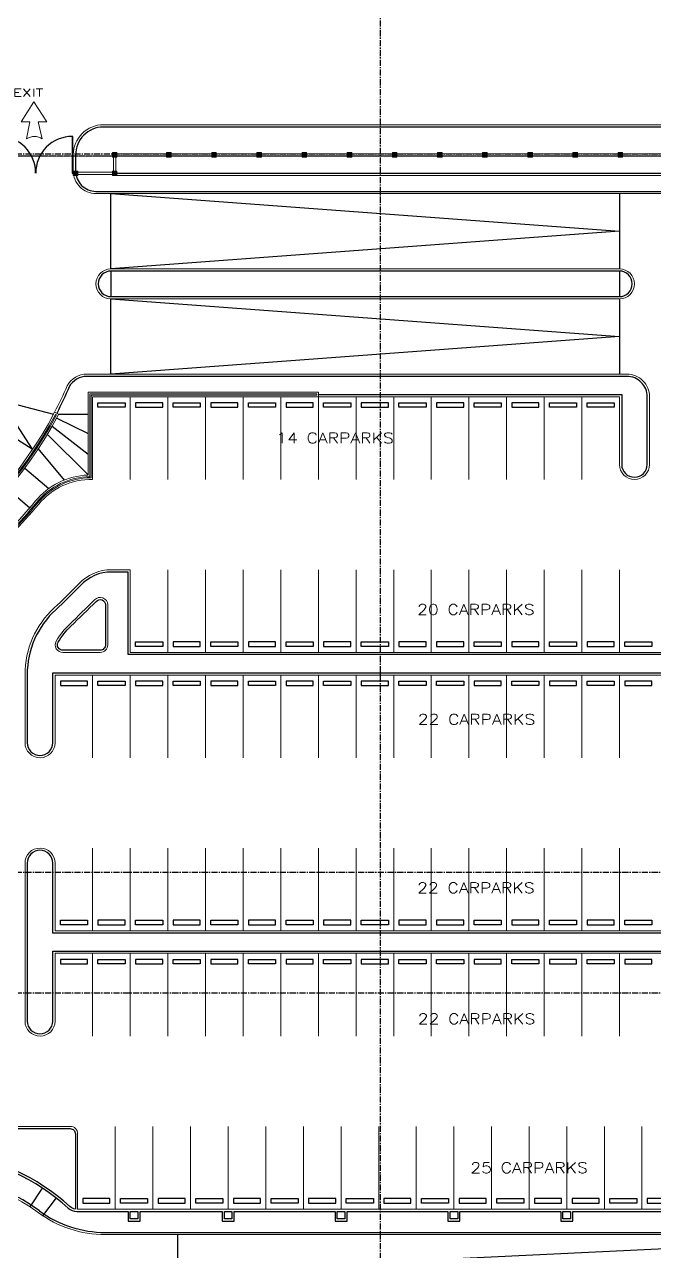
# Model space of a CAD drawing. Header units: inches. Extents: x 35355 to 94322, y -3056 to 38234.
# Drawn here: x 91272 to 91787, y 3116 to 4120 of the extents above; entities that cross this region are included whole.
import ezdxf
from ezdxf.enums import TextEntityAlignment as Align

# ---------------------------------------------------------------- set-up
doc = ezdxf.new("R2010")
doc.units = ezdxf.units.IN
doc.header["$MEASUREMENT"] = 0
doc.linetypes.add('CENTER', pattern=[2, 1.25, -0.25, 0.25, -0.25])
doc.linetypes.add('CENTERX2', pattern=[4, 2.5, -0.5, 0.5, -0.5])
for name, color, linetype in [('AR-AXIS', 9, 'CENTERX2'), ('AR-DOOR', 8, 'Continuous'), ('AR-SHEET-NM', 4, 'Continuous'), ('CURB-2', 8, 'Continuous'), ('PROPERTY LINE', 3, 'CENTER'), ('RAMP', 1, 'Continuous'), ('TX1', 4, 'Continuous'), ('WHEEL BUMP', 6, 'Continuous')]:
    doc.layers.add(name, color=color, linetype=linetype)
for name, color, linetype, lineweight in [('CARLINE', 8, 'Continuous', 18), ('COL', 4, 'Continuous', 18), ('COLHAT', 8, 'Continuous', 18), ('CURVE', 8, 'Continuous', 18), ('FENCEWALL', 4, 'Continuous', 18), ('RAILING', 1, 'Continuous', 18), ('schematic lines', 110, 'Continuous', 25), ('WALL2', 4, 'Continuous', 18)]:
    doc.layers.add(name, color=color, linetype=linetype, lineweight=lineweight)
doc.styles.add('ROMANC', font='romanc', dxfattribs={"height": 0.1})
doc.styles.add('ROMANS', font='romans.shx', dxfattribs={"width": 0.85})

# ---------------------------------------------------------------- blocks, each defined once
blk = doc.blocks.new('DRIVEWAY LOCATOR')
for p, q in [((-1232, -16), (-523, 434)), ((-523, 134), (-523, 434)), ((-523, -466), (-1232, -16)), ((-523, -166), (-523, -466))]:
    blk.add_line(p, q)
for points in [[(-523, 134), (82, 278)], [(82, -278), (-523, -166)]]:
    blk.add_lwpolyline(points)
blk.add_arc((514, 0), 514, 147.2089, 212.7911)
blk = doc.blocks.new('AHHMS TEMPLATE')
at = {"layer": 'COLHAT'}
h = blk.add_hatch(dxfattribs=at)
h.set_pattern_fill('ANSI31', color=8, scale=0.184599, style=0)
h.set_pattern_definition([(45, (-1500345.0286, 34812.915), (-0.4144367825, 0.4144367825), [])])
h.paths.add_polyline_path([(-1490397.9, 84579.9), (-1490397.9, 84576.2), (-1490394.2, 84576.2), (-1490394.2, 84579.9)])
h = blk.add_hatch(dxfattribs=at)
h.set_pattern_fill('ANSI31', color=8, scale=0.184599, style=0)
h.set_pattern_definition([(135, (-1480402.74374, 34812.915), (0.4144367825, 0.4144367825), [])])
h.paths.add_polyline_path([(-1490349.9, 84579.9), (-1490349.9, 84576.2), (-1490353.6, 84576.2), (-1490353.6, 84579.9)])
h = blk.add_hatch(dxfattribs=at)
h.set_pattern_fill('ANSI31', color=8, scale=0.184599, style=0)
h.set_pattern_definition([(135, (-1480365.8239, 34812.915), (0.4144367825, 0.4144367825), [])])
h.paths.add_polyline_path([(-1490313, 84579.9), (-1490313, 84576.2), (-1490316.7, 84576.2), (-1490316.7, 84579.9)])
h = blk.add_hatch(dxfattribs=at)
h.set_pattern_fill('ANSI31', color=8, scale=0.184599, style=0)
h.set_pattern_definition([(45, (-1500226.9035, 34812.915), (-0.4144367825, 0.4144367825), [])])
h.paths.add_polyline_path([(-1490279.7, 84579.9), (-1490279.7, 84576.2), (-1490276.1, 84576.2), (-1490276.1, 84579.9)])
h = blk.add_hatch(dxfattribs=at)
h.set_pattern_fill('ANSI31', color=8, scale=0.184599, style=0)
h.set_pattern_definition([(45, (-1500189.98367, 34812.915), (-0.4144367825, 0.4144367825), [])])
h.paths.add_polyline_path([(-1490242.8, 84579.9), (-1490242.8, 84576.2), (-1490239.1, 84576.2), (-1490239.1, 84579.9)])
h = blk.add_hatch(dxfattribs=at)
h.set_pattern_fill('ANSI31', color=8, scale=0.184599, style=0)
h.set_pattern_definition([(45, (-1500153.06385, 34812.915), (-0.4144367825, 0.4144367825), [])])
h.paths.add_polyline_path([(-1490205.9, 84579.9), (-1490205.9, 84576.2), (-1490202.2, 84576.2), (-1490202.2, 84579.9)])
h = blk.add_hatch(dxfattribs=at)
h.set_pattern_fill('ANSI31', color=8, scale=0.184599, style=0)
h.set_pattern_definition([(45, (-1500116.14403, 34812.915), (-0.4144367825, 0.4144367825), [])])
h.paths.add_polyline_path([(-1490169, 84579.9), (-1490169, 84576.2), (-1490165.3, 84576.2), (-1490165.3, 84579.9)])
h = blk.add_hatch(dxfattribs=at)
h.set_pattern_fill('ANSI31', color=8, scale=0.184599, style=0)
h.set_pattern_definition([(45, (-1500079.2242, 34812.915), (-0.4144367825, 0.4144367825), [])])
h.paths.add_polyline_path([(-1490132.1, 84579.9), (-1490132.1, 84576.2), (-1490128.4, 84576.2), (-1490128.4, 84579.9)])
h = blk.add_hatch(dxfattribs=at)
h.set_pattern_fill('ANSI31', color=8, scale=0.184599, style=0)
h.set_pattern_definition([(45, (-1500042.3044, 34812.915), (-0.4144367825, 0.4144367825), [])])
h.paths.add_polyline_path([(-1490095.2, 84579.9), (-1490095.2, 84576.2), (-1490091.5, 84576.2), (-1490091.5, 84579.9)])
h = blk.add_hatch(dxfattribs=at)
h.set_pattern_fill('ANSI31', color=8, scale=0.184599, style=0)
h.set_pattern_definition([(45, (-1500005.3846, 34812.915), (-0.4144367825, 0.4144367825), [])])
h.paths.add_polyline_path([(-1490058.2, 84579.9), (-1490058.2, 84576.2), (-1490054.5, 84576.2), (-1490054.5, 84579.9)])
h = blk.add_hatch(dxfattribs=at)
h.set_pattern_fill('ANSI31', color=8, scale=0.184599, style=0)
h.set_pattern_definition([(45, (-1499968.46476, 34812.915), (-0.4144367825, 0.4144367825), [])])
h.paths.add_polyline_path([(-1490021.3, 84579.9), (-1490021.3, 84576.2), (-1490017.6, 84576.2), (-1490017.6, 84579.9)])
h = blk.add_hatch(dxfattribs=at)
h.set_pattern_fill('ANSI31', color=8, scale=0.184599, style=0)
h.set_pattern_definition([(45, (-1499931.54494, 34812.915), (-0.4144367825, 0.4144367825), [])])
h.paths.add_polyline_path([(-1489984.4, 84579.9), (-1489984.4, 84576.2), (-1489980.7, 84576.2), (-1489980.7, 84579.9)])
h = blk.add_hatch(dxfattribs=at)
h.set_pattern_fill('ANSI31', color=8, scale=0.184599, angle=90, style=0)
h.set_pattern_definition([(135, (-1440662.9, 74613.96583), (-0.4144367825, -0.4144367825), [])])
h.paths.add_polyline_path([(-1490429.9, 84561.1), (-1490426.2, 84561.1), (-1490426.2, 84564.8), (-1490429.9, 84564.8)])
h = blk.add_hatch(dxfattribs=at)
h.set_pattern_fill('ANSI31', color=8, scale=0.184599, style=0)
h.set_pattern_definition([(45, (-1500345.0286, 34797.8394), (-0.4144367825, 0.4144367825), [])])
h.paths.add_polyline_path([(-1490397.9, 84564.8), (-1490397.9, 84561.1), (-1490394.2, 84561.1), (-1490394.2, 84564.8)])
at = {"layer": 'AR-AXIS', "color": 8, "ltscale": 2}
for p, q in [((-1490178.8, 81994.9), (-1490178.8, 85060)), ((-1492933, 84579), (-1488915.2, 84579)), ((-1492933, 83991.4), (-1488915.2, 83991.4)), ((-1492933, 83892.6), (-1488915.2, 83892.6))]:
    blk.add_line(p, q, dxfattribs=at)
at = {"layer": 'AR-DOOR', "color": 8}
blk.add_lwpolyline([(-1490430.8, 84593.1), (-1490430.8, 84563), (-1490430.2, 84563), (-1490430.2, 84593.1)], close=True, dxfattribs=at)
for centre, start, end in [((-1490490.5, 84563.3), 359.4124, 90), ((-1490430.8, 84563.3), 90, 180.5876)]:
    blk.add_arc(centre, 29.8, start, end, dxfattribs=at)
at = {"layer": 'CARLINE', "color": 8}
for p, q in [((-1490383.3, 84380.2), (-1490383.3, 84312.5)), ((-1490352.5, 84380.2), (-1490352.5, 84312.5)), ((-1490321.8, 84380.2), (-1490321.8, 84312.5)), ((-1490291, 84380.2), (-1490291, 84312.5)), ((-1490260.2, 84380.2), (-1490260.2, 84312.5)), ((-1490229.5, 84380.2), (-1490229.5, 84312.5)), ((-1490198.7, 84380.2), (-1490198.7, 84312.5)), ((-1490167.9, 84380.2), (-1490167.9, 84312.5)), ((-1490137.2, 84380.2), (-1490137.2, 84312.5)), ((-1490106.4, 84380.2), (-1490106.4, 84312.5)), ((-1490075.6, 84380.2), (-1490075.6, 84312.5)), ((-1490044.9, 84380.2), (-1490044.9, 84312.5)), ((-1490014.1, 84380.2), (-1490014.1, 84312.5)), ((-1490352.5, 84238.7), (-1490352.5, 84171)), ((-1490321.8, 84238.7), (-1490321.8, 84171)), ((-1490291, 84238.7), (-1490291, 84171)), ((-1490260.2, 84238.7), (-1490260.2, 84171)), ((-1490229.5, 84238.7), (-1490229.5, 84171)), ((-1490198.7, 84238.7), (-1490198.7, 84171)), ((-1490167.9, 84238.7), (-1490167.9, 84171)), ((-1490137.2, 84171), (-1490137.2, 84238.7)), ((-1490106.4, 84171), (-1490106.4, 84238.7)), ((-1490075.6, 84171), (-1490075.6, 84238.7)), ((-1490044.9, 84171), (-1490044.9, 84238.7)), ((-1490014.1, 84171), (-1490014.1, 84238.7)), ((-1489983.3, 84171), (-1489983.3, 84238.7)), ((-1490414.1, 84084.9), (-1490414.1, 84152.5)), ((-1490383.3, 84084.9), (-1490383.3, 84152.5)), ((-1490352.5, 84084.9), (-1490352.5, 84152.5)), ((-1490321.8, 84084.9), (-1490321.8, 84152.5)), ((-1490291, 84084.9), (-1490291, 84152.5)), ((-1490260.2, 84084.9), (-1490260.2, 84152.5)), ((-1490229.5, 84084.9), (-1490229.5, 84152.5)), ((-1490198.7, 84084.9), (-1490198.7, 84152.5)), ((-1490167.9, 84084.9), (-1490167.9, 84152.5)), ((-1490137.2, 84152.5), (-1490137.2, 84084.9)), ((-1490106.4, 84152.5), (-1490106.4, 84084.9)), ((-1490075.6, 84152.5), (-1490075.6, 84084.9)), ((-1490044.9, 84152.5), (-1490044.9, 84084.9)), ((-1490014.1, 84152.5), (-1490014.1, 84084.9)), ((-1489983.3, 84152.5), (-1489983.3, 84084.9)), ((-1490414.1, 84011), (-1490414.1, 83943.3)), ((-1490383.3, 84011), (-1490383.3, 83943.3)), ((-1490352.5, 84011), (-1490352.5, 83943.3)), ((-1490321.8, 84011), (-1490321.8, 83943.3)), ((-1490291, 84011), (-1490291, 83943.3)), ((-1490260.2, 84011), (-1490260.2, 83943.3)), ((-1490229.5, 84011), (-1490229.5, 83943.3)), ((-1490198.7, 84011), (-1490198.7, 83943.3)), ((-1490167.9, 84011), (-1490167.9, 83943.3)), ((-1490137.2, 83943.3), (-1490137.2, 84011)), ((-1490106.4, 83943.3), (-1490106.4, 84011)), ((-1490075.6, 83943.3), (-1490075.6, 84011)), ((-1490044.9, 83943.3), (-1490044.9, 84011)), ((-1490014.1, 83943.3), (-1490014.1, 84011)), ((-1489983.3, 83943.3), (-1489983.3, 84011)), ((-1490414.1, 83924.9), (-1490414.1, 83857.2)), ((-1490383.3, 83924.9), (-1490383.3, 83857.2)), ((-1490352.5, 83924.9), (-1490352.5, 83857.2)), ((-1490321.8, 83924.9), (-1490321.8, 83857.2)), ((-1490291, 83924.9), (-1490291, 83857.2)), ((-1490260.2, 83924.9), (-1490260.2, 83857.2)), ((-1490229.5, 83924.9), (-1490229.5, 83857.2)), ((-1490198.7, 83924.9), (-1490198.7, 83857.2)), ((-1490167.9, 83924.9), (-1490167.9, 83857.2)), ((-1490137.2, 83924.9), (-1490137.2, 83857.2)), ((-1490106.4, 83924.9), (-1490106.4, 83857.2)), ((-1490075.6, 83924.9), (-1490075.6, 83857.2)), ((-1490044.9, 83924.9), (-1490044.9, 83857.2)), ((-1490014.1, 83924.9), (-1490014.1, 83857.2)), ((-1489983.3, 83924.9), (-1489983.3, 83857.2)), ((-1490395.6, 83783.3), (-1490395.6, 83715.7)), ((-1490364.8, 83783.3), (-1490364.8, 83715.7)), ((-1490334.1, 83783.3), (-1490334.1, 83715.7)), ((-1490303.3, 83783.3), (-1490303.3, 83715.7)), ((-1490272.5, 83783.3), (-1490272.5, 83715.7)), ((-1490241.8, 83783.3), (-1490241.8, 83715.7)), ((-1490211, 83783.3), (-1490211, 83715.7)), ((-1490180.2, 83783.3), (-1490180.2, 83715.7)), ((-1490149.5, 83783.3), (-1490149.5, 83715.7)), ((-1490118.7, 83783.3), (-1490118.7, 83715.7)), ((-1490087.9, 83783.3), (-1490087.9, 83715.7)), ((-1490057.2, 83783.3), (-1490057.2, 83715.7)), ((-1490026.4, 83783.3), (-1490026.4, 83715.7)), ((-1489995.6, 83783.3), (-1489995.6, 83715.7)), ((-1489964.9, 83783.3), (-1489964.9, 83715.7))]:
    blk.add_line(p, q, dxfattribs=at)
at = {"layer": 'COL', "color": 8}
for points in [[(-1490397.9, 84576.2), (-1490394.2, 84576.2), (-1490394.2, 84579.9), (-1490397.9, 84579.9)], [(-1490349.9, 84576.2), (-1490353.6, 84576.2), (-1490353.6, 84579.9), (-1490349.9, 84579.9)], [(-1490313, 84576.2), (-1490316.7, 84576.2), (-1490316.7, 84579.9), (-1490313, 84579.9)], [(-1490279.7, 84576.2), (-1490276.1, 84576.2), (-1490276.1, 84579.9), (-1490279.7, 84579.9)], [(-1490242.8, 84576.2), (-1490239.1, 84576.2), (-1490239.1, 84579.9), (-1490242.8, 84579.9)], [(-1490205.9, 84576.2), (-1490202.2, 84576.2), (-1490202.2, 84579.9), (-1490205.9, 84579.9)], [(-1490169, 84576.2), (-1490165.3, 84576.2), (-1490165.3, 84579.9), (-1490169, 84579.9)], [(-1490132.1, 84576.2), (-1490128.4, 84576.2), (-1490128.4, 84579.9), (-1490132.1, 84579.9)], [(-1490095.2, 84576.2), (-1490091.5, 84576.2), (-1490091.5, 84579.9), (-1490095.2, 84579.9)], [(-1490058.2, 84576.2), (-1490054.5, 84576.2), (-1490054.5, 84579.9), (-1490058.2, 84579.9)], [(-1490021.3, 84576.2), (-1490017.6, 84576.2), (-1490017.6, 84579.9), (-1490021.3, 84579.9)], [(-1489984.4, 84576.2), (-1489980.7, 84576.2), (-1489980.7, 84579.9), (-1489984.4, 84579.9)], [(-1490426.2, 84561.1), (-1490426.2, 84564.8), (-1490429.9, 84564.8), (-1490429.9, 84561.1)], [(-1490397.9, 84561.1), (-1490394.2, 84561.1), (-1490394.2, 84564.8), (-1490397.9, 84564.8)]]:
    blk.add_lwpolyline(points, close=True, dxfattribs=at)
at = {"layer": 'CURB-2', "color": 8}
for p, q in [((-1490399.1, 84483), (-1490399.1, 84462.1)), ((-1489983.3, 84483), (-1489983.3, 84462.1)), ((-1490441.9, 84365.8), (-1490417.8, 84365.8)), ((-1490447.3, 84356), (-1490417.8, 84333.1)), ((-1490443.5, 84362.7), (-1490417.8, 84350)), ((-1490451.1, 84349.3), (-1490417.8, 84316.2)), ((-1490458.9, 84337.9), (-1490437.3, 84312)), ((-1490469.5, 84321.8), (-1490450, 84305)), ((-1490483.2, 84304.6), (-1490465.5, 84289.4)), ((-1490465.2, 83717.4), (-1490455, 83732.8)), ((-1490443.8, 83724.8), (-1490455.1, 83710.3)), ((-1490427, 83713.8), (-1490385.1, 83713.8)), ((-1490375.3, 83713.8), (-1490308.2, 83713.8)), ((-1490298.4, 83713.8), (-1490215.9, 83713.8)), ((-1490206.1, 83713.8), (-1490123.6, 83713.8)), ((-1490113.8, 83713.8), (-1490031.3, 83713.8)), ((-1490021.5, 83713.8), (-1489939, 83713.8))]:
    blk.add_line(p, q, dxfattribs=at)
for points in [[(-1489397.5, 83696.6), (-1489388.7, 83696.6, 0.414214), (-1489366, 83719.4), (-1489366, 84538.2), (-1489428.5, 84600.8), (-1490405.3, 84600.8, 0.414214), (-1490428, 84578), (-1490428, 84564.8, 0.414214), (-1490411.4, 84548.2), (-1489620.3, 84548.2, -0.414214), (-1489452.3, 84380.2), (-1489452.3, 83811.7, 0.414214), (-1489448, 83807.4), (-1489389.7, 83807.4)], [(-1490394.2, 84563), (-1489609, 84563, -0.408477), (-1489433.8, 84380.2), (-1489433.8, 83825.9), (-1489389.7, 83825.9)], [(-1490229.5, 84382.1), (-1489981.5, 84382.1), (-1489981.5, 84324.8, 1), (-1489960.6, 84324.8), (-1489960.6, 84380.2, 0.414214), (-1489977.2, 84396.8), (-1490418.7, 84396.8, 0.272804), (-1490433.3, 84388.3, -0.018652), (-1490443.5, 84366.6, -0.018652)], [(-1490403.8, 83696.6), (-1489649.5, 83696.6, 0.263753), (-1489645.8, 83698.7)]]:
    blk.add_lwpolyline(points, format="xyb", dxfattribs=at)
for points in [[(-1490399.1, 84483, 1), (-1490399.1, 84462.1), (-1489983.3, 84462.1, 1), (-1489983.3, 84483)], [(-1490444.3, 84206, 0.209781), (-1490467.6, 84153), (-1490467.6, 84097.2, 1), (-1490446.7, 84097.2), (-1490446.7, 84154.4), (-1489766.1, 84154.4), (-1489766.1, 84097.2, 1), (-1489745.2, 84097.2), (-1489745.2, 84226.4, 1), (-1489766.1, 84226.4), (-1489766.1, 84169.2), (-1490385.1, 84169.2), (-1490385.1, 84236.8), (-1490398.7, 84236.8, 0.20565), (-1490424.1, 84225.9, -0.016907)], [(-1490403.6, 84209.9), (-1490403.6, 84177.2, -0.414214), (-1490407.9, 84172.8), (-1490438.5, 84172.8, -0.573583), (-1490442.3, 84179.3, -0.080055), (-1490431.8, 84192.5, -0.002347), (-1490411.2, 84212.7, -0.695562)], [(-1490467.6, 83998.7), (-1490467.6, 83869.5, 1), (-1490446.7, 83869.5), (-1490446.7, 83926.7), (-1489766.1, 83926.7), (-1489766.1, 83869.5, 1), (-1489745.2, 83869.5), (-1489745.2, 83998.7, 1), (-1489766.1, 83998.7), (-1489766.1, 83941.5), (-1490446.7, 83941.5), (-1490446.7, 83998.7, 1)], [(-1490528.1, 83762.5, -0.373378), (-1490537.1, 83772.9), (-1490537.1, 83793.3, 0.293273), (-1490518.7, 83781.5), (-1490432.5, 83781.5, -0.414214), (-1490428.2, 83777.2), (-1490428.2, 83715.7, -0.148694), (-1490432.8, 83717.9, 0.149302)]]:
    blk.add_lwpolyline(points, format="xyb", close=True, dxfattribs=at)
for points in [[(-1490385.1, 83713.8), (-1490385.1, 83705.8), (-1490375.3, 83705.8), (-1490375.3, 83713.8)], [(-1490377.1, 83713.8), (-1490377.1, 83707.7), (-1490383.3, 83707.7), (-1490383.3, 83713.8), (-1490377.1, 83713.8)], [(-1490308.2, 83713.8), (-1490308.2, 83705.8), (-1490298.4, 83705.8), (-1490298.4, 83713.8)], [(-1490300.2, 83713.8), (-1490300.2, 83707.7), (-1490306.4, 83707.7), (-1490306.4, 83713.8), (-1490300.2, 83713.8)], [(-1490215.9, 83713.8), (-1490215.9, 83705.8), (-1490206.1, 83705.8), (-1490206.1, 83713.8)], [(-1490207.9, 83713.8), (-1490207.9, 83707.7), (-1490214.1, 83707.7), (-1490214.1, 83713.8), (-1490207.9, 83713.8)], [(-1490123.6, 83713.8), (-1490123.6, 83705.8), (-1490113.8, 83705.8), (-1490113.8, 83713.8)], [(-1490115.6, 83713.8), (-1490115.6, 83707.7), (-1490121.8, 83707.7), (-1490121.8, 83713.8), (-1490115.6, 83713.8)], [(-1490031.3, 83713.8), (-1490031.3, 83705.8), (-1490021.5, 83705.8), (-1490021.5, 83713.8)], [(-1490023.3, 83713.8), (-1490023.3, 83707.7), (-1490029.5, 83707.7), (-1490029.5, 83713.8), (-1490023.3, 83713.8)]]:
    blk.add_lwpolyline(points, dxfattribs=at)
for centre, radius, start, end in [((-1490553.6, 83584), 178.4, 47.9316, 81.8981), ((-1490553.6, 83584), 161.8, 53.5985, 142.5413), ((-1490403.8, 83787.1), 90.5, 233.5985, 270), ((-1490427, 83724.3), 10.5, 227.9316, 270)]:
    blk.add_arc(centre, radius, start, end, dxfattribs=at)
at = {"layer": 'CURVE', "color": 8}
for p, q in [((-1490432.5, 83783.3), (-1490518.7, 83783.3)), ((-1490426.4, 83777.2), (-1490426.4, 83715.7)), ((-1490426.4, 83715.7), (-1489662.1, 83715.7))]:
    blk.add_line(p, q, dxfattribs=at)
for points in [[(-1489397.5, 83694.8), (-1489388.7, 83694.8, 0.414214), (-1489364.1, 83719.4), (-1489364.1, 84539), (-1489427.8, 84602.7), (-1490405.3, 84602.7, 0.414214), (-1490429.9, 84578), (-1490429.9, 84564.8, 0.414214), (-1490411.4, 84546.4), (-1489620.3, 84546.4, -0.414214), (-1489454.1, 84380.2), (-1489454.1, 83811.7, 0.414214), (-1489448, 83805.6), (-1489389.7, 83805.6)], [(-1490394.2, 84561.1), (-1489609, 84561.1, -0.408447), (-1489435.7, 84380.2), (-1489435.7, 83824), (-1489389.7, 83824)], [(-1490399.1, 84484.8, 1), (-1490399.1, 84460.2), (-1489983.3, 84460.2, 1), (-1489983.3, 84484.8), (-1490399.1, 84484.8)], [(-1490229.5, 84380.2), (-1489983.3, 84380.2), (-1489983.3, 84324.8, 1), (-1489958.7, 84324.8), (-1489958.7, 84380.2, 0.414214), (-1489977.2, 84398.7), (-1490418.7, 84398.7, 0.274193), (-1490434.9, 84389.1, -0.018723), (-1490445.2, 84367.5)], [(-1490445.6, 84207.4, 0.209781), (-1490469.4, 84153), (-1490469.4, 84097.2, 1), (-1490444.8, 84097.2), (-1490444.8, 84152.5), (-1489768, 84152.5), (-1489768, 84097.2, 1), (-1489743.4, 84097.2), (-1489743.4, 84226.4, 1), (-1489768, 84226.4), (-1489768, 84171), (-1490383.3, 84171), (-1490383.3, 84238.7), (-1490398.7, 84238.7, 0.20565), (-1490425.5, 84227.2, -0.016907), (-1490445.6, 84207.4)], [(-1490469.4, 83998.7), (-1490469.4, 83869.5, 1), (-1490444.8, 83869.5), (-1490444.8, 83924.9), (-1489768, 83924.9), (-1489768, 83869.5, 1), (-1489743.4, 83869.5), (-1489743.4, 83998.7, 1), (-1489768, 83998.7), (-1489768, 83943.3), (-1490444.8, 83943.3), (-1490444.8, 83998.7, 1), (-1490469.4, 83998.7)], [(-1490403.8, 83694.8), (-1489649.5, 83694.8, 0.263753), (-1489644.2, 83697.8)]]:
    blk.add_lwpolyline(points, format="xyb", dxfattribs=at)
blk.add_lwpolyline([(-1490401.8, 84209.9), (-1490401.8, 84177.2, -0.414214), (-1490407.9, 84171), (-1490438.5, 84171, -0.573465), (-1490443.9, 84180.2, -0.079876), (-1490433.1, 84193.8, -0.002338), (-1490412.5, 84214, -0.69021)], format="xyb", close=True, dxfattribs=at)
for centre, radius, start, end in [((-1490432.5, 83777.2), 6.15, 0, 90), ((-1490553.6, 83584), 160, 53.5985, 142.5413), ((-1490403.8, 83787.1), 92.3, 233.5985, 270)]:
    blk.add_arc(centre, radius, start, end, dxfattribs=at)
at = {"layer": 'FENCEWALL', "color": 8}
for p, q in [((-1490397, 84576.2), (-1490397, 84564.8)), ((-1490395.1, 84576.2), (-1490395.1, 84564.8)), ((-1490394.2, 84579), (-1490353.6, 84579)), ((-1490394.2, 84577.1), (-1490353.6, 84577.1)), ((-1490353.6, 84579), (-1490386.8, 84579)), ((-1490353.6, 84577.1), (-1490386.8, 84577.1)), ((-1490316.7, 84579), (-1490349.9, 84579)), ((-1490349.9, 84579), (-1490342.3, 84579)), ((-1490349.9, 84577.1), (-1490342.3, 84577.1)), ((-1490239.1, 84579), (-1490205.9, 84579)), ((-1490205.9, 84579), (-1490213.5, 84579)), ((-1490205.9, 84577.1), (-1490213.5, 84577.1)), ((-1490202.2, 84579), (-1490169, 84579)), ((-1490169, 84579), (-1490202.2, 84579)), ((-1490202.2, 84577.1), (-1490169, 84577.1)), ((-1490169, 84577.1), (-1490202.2, 84577.1)), ((-1490132.1, 84579), (-1490165.3, 84579)), ((-1490132.1, 84577.1), (-1490165.3, 84577.1)), ((-1490128.4, 84579), (-1490111.3, 84579)), ((-1490128.4, 84577.1), (-1490111.3, 84577.1)), ((-1490127.1, 84579), (-1490095.2, 84579)), ((-1490127.1, 84577.1), (-1490095.2, 84577.1)), ((-1490058.2, 84579), (-1490091.5, 84579)), ((-1490058.2, 84577.1), (-1490091.5, 84577.1)), ((-1490054.5, 84579), (-1490021.3, 84579)), ((-1490054.5, 84577.1), (-1490021.3, 84577.1)), ((-1489984.4, 84579), (-1490017.6, 84579)), ((-1489984.4, 84577.1), (-1490017.6, 84577.1)), ((-1489980.7, 84579), (-1489947.5, 84579)), ((-1489980.7, 84577.1), (-1489947.5, 84577.1))]:
    blk.add_line(p, q, dxfattribs=at)
for points in [[(-1490318, 84579), (-1490349.9, 84579)], [(-1490318, 84577.1), (-1490349.9, 84577.1)], [(-1490279.7, 84579), (-1490313, 84579)], [(-1490279.7, 84577.1), (-1490313, 84577.1)], [(-1490276.1, 84579), (-1490242.8, 84579)], [(-1490276.1, 84577.1), (-1490242.8, 84577.1)], [(-1490237.8, 84579), (-1490205.9, 84579)], [(-1490237.8, 84577.1), (-1490205.9, 84577.1)], [(-1490426.2, 84563.9), (-1490397.9, 84563.9)], [(-1490426.2, 84562), (-1490397.9, 84562)]]:
    blk.add_lwpolyline(points, dxfattribs=at)
at = {"layer": 'PROPERTY LINE', "color": 8}
blk.add_lwpolyline([(-1492441.2, 84577.1), (-1492478.1, 84540.2), (-1492478.1, 82288.1), (-1492428.8, 82238.9), (-1489438.3, 82238.9), (-1489389.1, 82288.1), (-1489389.1, 84527.9), (-1489438.3, 84577.1), (-1492441.2, 84577.1)], dxfattribs=at)
at = {"layer": 'RAILING', "color": 8}
for p, q in [((-1490416.4, 84382.5), (-1490230.7, 84382.5)), ((-1490416.4, 84314.8), (-1490416.4, 84382.5)), ((-1490230.7, 84382.5), (-1490230.7, 84381.6)), ((-1490444.5, 84365.7), (-1490443.7, 84365.3))]:
    blk.add_line(p, q, dxfattribs=at)
for points in [[(-1490505.5, 84247.9, 0.04845), (-1490459.9, 84293.8, -0.219735), (-1490416.4, 84314.8), (-1490416.4, 84382.5), (-1490230.7, 84382.5)], [(-1490230.7, 84381.6), (-1490415.4, 84381.6), (-1490415.4, 84313.9, 0.223673), (-1490459.2, 84293.2, -0.048372), (-1490504.9, 84247.2)]]:
    blk.add_lwpolyline(points, format="xyb", dxfattribs=at)
blk.add_lwpolyline([(-1490230.7, 84381.6), (-1490415.4, 84381.6), (-1490415.4, 84313.9)], dxfattribs=at)
for radius, start, end in [(320.5, 272.569, 332.3021), (321.4, 272.5683, 332.3017)]:
    blk.add_arc((-1490728.3, 84514.7), radius, start, end, dxfattribs=at)
at = {"layer": 'RAMP', "color": 8}
for p, q in [((-1490399.1, 84484.8), (-1490399.1, 84546.4)), ((-1489983.3, 84546.4), (-1489983.3, 84484.8)), ((-1489983.3, 84460.2), (-1489983.3, 84398.7)), ((-1490534.2, 84388.8), (-1490446.1, 84365.8))]:
    blk.add_line(p, q, dxfattribs=at)
for points in [[(-1490399.1, 84546.4), (-1489983.3, 84515.6), (-1490399.1, 84484.9), (-1490399.1, 84546.4)], [(-1490399.1, 84460.2), (-1489983.3, 84429.4), (-1490399.1, 84398.7), (-1490399.1, 84460.2)], [(-1490536.2, 84383.3), (-1490489.1, 84377.1), (-1490463.5, 84337.2), (-1490536.2, 84383.3)], [(-1490344.3, 83633.3), (-1490344.3, 83694.8)], [(-1489701.1, 83694.8), (-1490344.3, 83664), (-1489701.1, 83633.3), (-1489701.1, 83694.8)]]:
    blk.add_lwpolyline(points, dxfattribs=at)
at = {"layer": 'WALL2', "color": 8}
for p, q in [((-1490417.8, 84316.2), (-1490417.8, 84383.9)), ((-1490417.8, 84383.9), (-1490229.5, 84383.9)), ((-1490229.5, 84383.9), (-1490229.5, 84380.2)), ((-1490229.5, 84380.2), (-1490414.1, 84380.2)), ((-1490414.1, 84380.2), (-1490414.1, 84312.5)), ((-1490445.2, 84367.5), (-1490441.9, 84365.8))]:
    blk.add_line(p, q, dxfattribs=at)
for centre, radius, start, end in [((-1490728.3, 84514.7), 319.1, 272.349, 332.5236), ((-1490728.3, 84514.7), 322.8, 272.349, 332.5196), ((-1490415.4, 84257.1), 59.1, 92.288, 140.5391), ((-1490415.4, 84257.1), 55.4, 88.6666, 140.5271), ((-1490728.1, 84514.5), 345.9, 309.8647, 320.5431), ((-1490728.5, 84514.9), 350.1, 309.8728, 320.535)]:
    blk.add_arc(centre, radius, start, end, dxfattribs=at)
at = {"layer": 'WHEEL BUMP', "color": 8}
for points in [[(-1490387.6, 84375.3), (-1490387.6, 84371.6), (-1490409.8, 84371.6), (-1490409.8, 84375.3)], [(-1490379, 84375.3), (-1490379, 84371.6), (-1490356.8, 84371.6), (-1490356.8, 84375.3)], [(-1490326.1, 84375.3), (-1490326.1, 84371.6), (-1490348.2, 84371.6), (-1490348.2, 84375.3)], [(-1490317.5, 84375.3), (-1490317.5, 84371.6), (-1490295.3, 84371.6), (-1490295.3, 84375.3)], [(-1490264.5, 84375.3), (-1490264.5, 84371.6), (-1490286.7, 84371.6), (-1490286.7, 84375.3)], [(-1490255.9, 84375.3), (-1490255.9, 84371.6), (-1490233.8, 84371.6), (-1490233.8, 84375.3)], [(-1490203, 84375.3), (-1490203, 84371.6), (-1490225.2, 84371.6), (-1490225.2, 84375.3)], [(-1490194.4, 84375.3), (-1490194.4, 84371.6), (-1490172.2, 84371.6), (-1490172.2, 84375.3)], [(-1490141.5, 84375.3), (-1490141.5, 84371.6), (-1490163.6, 84371.6), (-1490163.6, 84375.3)], [(-1490132.9, 84375.3), (-1490132.9, 84371.6), (-1490110.7, 84371.6), (-1490110.7, 84375.3)], [(-1490079.9, 84375.3), (-1490079.9, 84371.6), (-1490102.1, 84371.6), (-1490102.1, 84375.3)], [(-1490071.3, 84375.3), (-1490071.3, 84371.6), (-1490049.2, 84371.6), (-1490049.2, 84375.3)], [(-1490018.4, 84375.3), (-1490018.4, 84371.6), (-1490040.6, 84371.6), (-1490040.6, 84375.3)], [(-1489987.6, 84375.3), (-1489987.6, 84371.6), (-1490009.8, 84371.6), (-1490009.8, 84375.3)], [(-1490379, 84175.9), (-1490379, 84179.6), (-1490356.8, 84179.6), (-1490356.8, 84175.9)], [(-1490326.1, 84175.9), (-1490326.1, 84179.6), (-1490348.2, 84179.6), (-1490348.2, 84175.9)], [(-1490317.5, 84175.9), (-1490317.5, 84179.6), (-1490295.3, 84179.6), (-1490295.3, 84175.9)], [(-1490264.5, 84175.9), (-1490264.5, 84179.6), (-1490286.7, 84179.6), (-1490286.7, 84175.9)], [(-1490255.9, 84175.9), (-1490255.9, 84179.6), (-1490233.8, 84179.6), (-1490233.8, 84175.9)], [(-1490203, 84175.9), (-1490203, 84179.6), (-1490225.2, 84179.6), (-1490225.2, 84175.9)], [(-1490194.4, 84175.9), (-1490194.4, 84179.6), (-1490172.2, 84179.6), (-1490172.2, 84175.9)], [(-1490141.5, 84175.9), (-1490141.5, 84179.6), (-1490163.6, 84179.6), (-1490163.6, 84175.9)], [(-1490110.7, 84175.9), (-1490110.7, 84179.6), (-1490132.9, 84179.6), (-1490132.9, 84175.9)], [(-1490102.1, 84175.9), (-1490102.1, 84179.6), (-1490079.9, 84179.6), (-1490079.9, 84175.9)], [(-1490049.2, 84175.9), (-1490049.2, 84179.6), (-1490071.3, 84179.6), (-1490071.3, 84175.9)], [(-1490040.6, 84175.9), (-1490040.6, 84179.6), (-1490018.4, 84179.6), (-1490018.4, 84175.9)], [(-1489987.6, 84175.9), (-1489987.6, 84179.6), (-1490009.8, 84179.6), (-1490009.8, 84175.9)], [(-1489979, 84175.9), (-1489979, 84179.6), (-1489956.9, 84179.6), (-1489956.9, 84175.9)], [(-1490440.5, 84147.6), (-1490440.5, 84143.9), (-1490418.4, 84143.9), (-1490418.4, 84147.6)], [(-1490387.6, 84147.6), (-1490387.6, 84143.9), (-1490409.8, 84143.9), (-1490409.8, 84147.6)], [(-1490379, 84147.6), (-1490379, 84143.9), (-1490356.8, 84143.9), (-1490356.8, 84147.6)], [(-1490326.1, 84147.6), (-1490326.1, 84143.9), (-1490348.2, 84143.9), (-1490348.2, 84147.6)], [(-1490317.5, 84147.6), (-1490317.5, 84143.9), (-1490295.3, 84143.9), (-1490295.3, 84147.6)], [(-1490264.5, 84147.6), (-1490264.5, 84143.9), (-1490286.7, 84143.9), (-1490286.7, 84147.6)], [(-1490255.9, 84147.6), (-1490255.9, 84143.9), (-1490233.8, 84143.9), (-1490233.8, 84147.6)], [(-1490203, 84147.6), (-1490203, 84143.9), (-1490225.2, 84143.9), (-1490225.2, 84147.6)], [(-1490194.4, 84147.6), (-1490194.4, 84143.9), (-1490172.2, 84143.9), (-1490172.2, 84147.6)], [(-1490141.5, 84147.6), (-1490141.5, 84143.9), (-1490163.6, 84143.9), (-1490163.6, 84147.6)], [(-1490110.7, 84147.6), (-1490110.7, 84143.9), (-1490132.9, 84143.9), (-1490132.9, 84147.6)], [(-1490102.1, 84147.6), (-1490102.1, 84143.9), (-1490079.9, 84143.9), (-1490079.9, 84147.6)], [(-1490049.2, 84147.6), (-1490049.2, 84143.9), (-1490071.3, 84143.9), (-1490071.3, 84147.6)], [(-1490040.6, 84147.6), (-1490040.6, 84143.9), (-1490018.4, 84143.9), (-1490018.4, 84147.6)], [(-1489987.6, 84147.6), (-1489987.6, 84143.9), (-1490009.8, 84143.9), (-1490009.8, 84147.6)], [(-1489979, 84147.6), (-1489979, 84143.9), (-1489956.9, 84143.9), (-1489956.9, 84147.6)], [(-1490440.5, 83948.3), (-1490440.5, 83951.9), (-1490418.4, 83951.9), (-1490418.4, 83948.3)], [(-1490387.6, 83948.3), (-1490387.6, 83951.9), (-1490409.8, 83951.9), (-1490409.8, 83948.3)], [(-1490379, 83948.3), (-1490379, 83951.9), (-1490356.8, 83951.9), (-1490356.8, 83948.3)], [(-1490326.1, 83948.3), (-1490326.1, 83951.9), (-1490348.2, 83951.9), (-1490348.2, 83948.3)], [(-1490317.5, 83948.3), (-1490317.5, 83951.9), (-1490295.3, 83951.9), (-1490295.3, 83948.3)], [(-1490264.5, 83948.3), (-1490264.5, 83951.9), (-1490286.7, 83951.9), (-1490286.7, 83948.3)], [(-1490255.9, 83948.3), (-1490255.9, 83951.9), (-1490233.8, 83951.9), (-1490233.8, 83948.3)], [(-1490203, 83948.3), (-1490203, 83951.9), (-1490225.2, 83951.9), (-1490225.2, 83948.3)], [(-1490194.4, 83948.3), (-1490194.4, 83951.9), (-1490172.2, 83951.9), (-1490172.2, 83948.3)], [(-1490141.5, 83948.3), (-1490141.5, 83951.9), (-1490163.6, 83951.9), (-1490163.6, 83948.3)], [(-1490110.7, 83948.3), (-1490110.7, 83951.9), (-1490132.9, 83951.9), (-1490132.9, 83948.3)], [(-1490102.1, 83948.3), (-1490102.1, 83951.9), (-1490079.9, 83951.9), (-1490079.9, 83948.3)], [(-1490049.2, 83948.3), (-1490049.2, 83951.9), (-1490071.3, 83951.9), (-1490071.3, 83948.3)], [(-1490040.6, 83948.3), (-1490040.6, 83951.9), (-1490018.4, 83951.9), (-1490018.4, 83948.3)], [(-1489987.6, 83948.3), (-1489987.6, 83951.9), (-1490009.8, 83951.9), (-1490009.8, 83948.3)], [(-1489979, 83948.3), (-1489979, 83951.9), (-1489956.9, 83951.9), (-1489956.9, 83948.3)], [(-1490440.5, 83919.9), (-1490440.5, 83916.3), (-1490418.4, 83916.3), (-1490418.4, 83919.9)], [(-1490387.6, 83919.9), (-1490387.6, 83916.3), (-1490409.8, 83916.3), (-1490409.8, 83919.9)], [(-1490379, 83919.9), (-1490379, 83916.3), (-1490356.8, 83916.3), (-1490356.8, 83919.9)], [(-1490326.1, 83919.9), (-1490326.1, 83916.3), (-1490348.2, 83916.3), (-1490348.2, 83919.9)], [(-1490317.5, 83919.9), (-1490317.5, 83916.3), (-1490295.3, 83916.3), (-1490295.3, 83919.9)], [(-1490264.5, 83919.9), (-1490264.5, 83916.3), (-1490286.7, 83916.3), (-1490286.7, 83919.9)], [(-1490255.9, 83919.9), (-1490255.9, 83916.3), (-1490233.8, 83916.3), (-1490233.8, 83919.9)], [(-1490203, 83919.9), (-1490203, 83916.3), (-1490225.2, 83916.3), (-1490225.2, 83919.9)], [(-1490194.4, 83919.9), (-1490194.4, 83916.3), (-1490172.2, 83916.3), (-1490172.2, 83919.9)], [(-1490141.5, 83919.9), (-1490141.5, 83916.3), (-1490163.6, 83916.3), (-1490163.6, 83919.9)], [(-1490110.7, 83919.9), (-1490110.7, 83916.3), (-1490132.9, 83916.3), (-1490132.9, 83919.9)], [(-1490102.1, 83919.9), (-1490102.1, 83916.3), (-1490079.9, 83916.3), (-1490079.9, 83919.9)], [(-1490049.2, 83919.9), (-1490049.2, 83916.3), (-1490071.3, 83916.3), (-1490071.3, 83919.9)], [(-1490040.6, 83919.9), (-1490040.6, 83916.3), (-1490018.4, 83916.3), (-1490018.4, 83919.9)], [(-1489987.6, 83919.9), (-1489987.6, 83916.3), (-1490009.8, 83916.3), (-1490009.8, 83919.9)], [(-1489979, 83919.9), (-1489979, 83916.3), (-1489956.9, 83916.3), (-1489956.9, 83919.9)], [(-1490399.9, 83720.6), (-1490399.9, 83724.3), (-1490422.1, 83724.3), (-1490422.1, 83720.6)], [(-1490391.3, 83720.6), (-1490391.3, 83724.3), (-1490369.1, 83724.3), (-1490369.1, 83720.6)], [(-1490338.4, 83720.6), (-1490338.4, 83724.3), (-1490360.5, 83724.3), (-1490360.5, 83720.6)], [(-1490329.8, 83720.6), (-1490329.8, 83724.3), (-1490307.6, 83724.3), (-1490307.6, 83720.6)], [(-1490276.8, 83720.6), (-1490276.8, 83724.3), (-1490299, 83724.3), (-1490299, 83720.6)], [(-1490268.2, 83720.6), (-1490268.2, 83724.3), (-1490246.1, 83724.3), (-1490246.1, 83720.6)], [(-1490215.3, 83720.6), (-1490215.3, 83724.3), (-1490237.5, 83724.3), (-1490237.5, 83720.6)], [(-1490206.7, 83720.6), (-1490206.7, 83724.3), (-1490184.5, 83724.3), (-1490184.5, 83720.6)], [(-1490153.8, 83720.6), (-1490153.8, 83724.3), (-1490175.9, 83724.3), (-1490175.9, 83720.6)], [(-1490145.2, 83720.6), (-1490145.2, 83724.3), (-1490123, 83724.3), (-1490123, 83720.6)], [(-1490092.2, 83720.6), (-1490092.2, 83724.3), (-1490114.4, 83724.3), (-1490114.4, 83720.6)], [(-1490083.6, 83720.6), (-1490083.6, 83724.3), (-1490061.5, 83724.3), (-1490061.5, 83720.6)], [(-1490030.7, 83720.6), (-1490030.7, 83724.3), (-1490052.9, 83724.3), (-1490052.9, 83720.6)], [(-1489999.9, 83720.6), (-1489999.9, 83724.3), (-1490022.1, 83724.3), (-1490022.1, 83720.6)], [(-1489991.3, 83720.6), (-1489991.3, 83724.3), (-1489969.2, 83724.3), (-1489969.2, 83720.6)], [(-1489938.4, 83720.6), (-1489938.4, 83724.3), (-1489960.6, 83724.3), (-1489960.6, 83720.6)]]:
    blk.add_lwpolyline(points, close=True, dxfattribs=at)
at = {"layer": 'CURVE', "color": 8, "xscale": 0.02307488769292831, "yscale": 0.02307488769292831, "zscale": 0.02307488769292831, "rotation": 270}
blk.add_blockref('DRIVEWAY LOCATOR', (-1490461.7, 84593.1), dxfattribs=at)
at = {"layer": 'AR-SHEET-NM', "color": 8, "style": 'ROMANS', "width": 1.2}
for s, p in [('14 CARPARKS', (-1490215.9, 84346.4)), ('20 CARPARKS', (-1490100.7, 84206.2)), ('22 CARPARKS', (-1490100.2, 84116.3)), ('22 CARPARKS', (-1490100.7, 83978.5)), ('22 CARPARKS', (-1490100.2, 83871.3)), ('25 CARPARKS', (-1490057.2, 83749.5))]:
    blk.add_text(s, height=8.615, dxfattribs=at).set_placement(p, align=Align.MIDDLE_CENTER)
at = {"layer": 'TX1', "color": 8, "style": 'ROMANC', "width": 1.5}
blk.add_text('EXIT', height=6.15, dxfattribs=at).set_placement((-1490479.3, 84625.8))

msp = doc.modelspace()

# ---------------------------------------------------------------- block references
at = {"layer": 'schematic lines'}
msp.add_blockref('AHHMS TEMPLATE', (1581741.5, -80565.1), dxfattribs=at)

doc.saveas('drawing.dxf')
